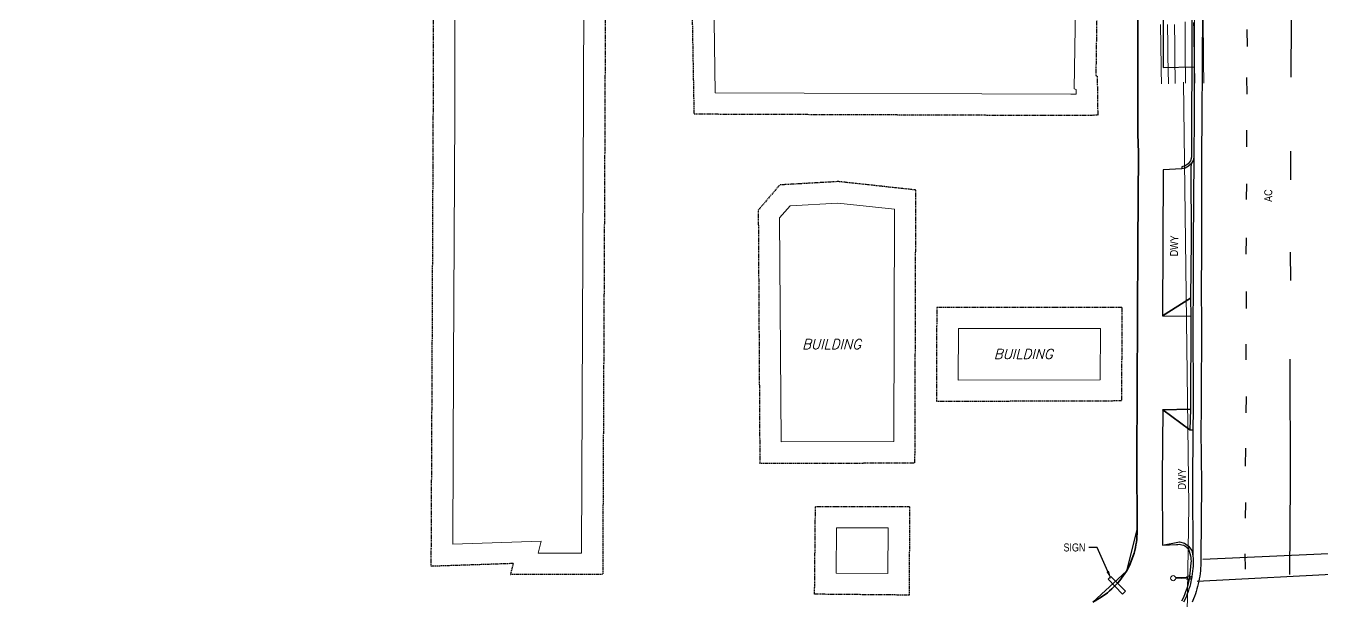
# Model space of a CAD drawing. Header units: feet. Extents: x 6430745 to 6432191, y 1887663 to 1888575.
# Drawn here: x 6430924.9 to 6431228.5, y 1887993.5 to 1888128.3 of the extents above; entities that cross this region are included whole.
import ezdxf
from ezdxf import colors
from ezdxf.entities.mleader import LeaderData, LeaderLine
from ezdxf.lldxf.tags import DXFTag
from ezdxf.math import Vec2, Vec3

# ---------------------------------------------------------------- set-up
doc = ezdxf.new("R2010")
doc.units = ezdxf.units.FT
doc.header["$MEASUREMENT"] = 0
doc.linetypes.add('DASHED2', pattern=[0.375, 0.25, -0.125])
doc.layers.get('0').update_dxf_attribs({"color": 253})
for name, color, linetype, lineweight in [('V-ANNO-TEXT', 2, 'Continuous', 30), ('VF-BLDG-OVHD-LINE-', 253, 'DASHED2', 25), ('VF-COMM-OVHD-LINE-3D', 253, 'OVERHEADCOMM', 15), ('VF-ELEC-OVHD-LINE-3D', 253, 'OVERHEADELECTRIC', 15), ('VF-ROAD-DRIV-LINE-', 253, 'Continuous', 35), ('VF-ROAD-STRP-WHIT-LINE-', 253, 'Continuous', 25), ('VF-TINN-DSRF-BNDY-', 253, 'Continuous', 25), ('VF-TOPO-CONC-EDGE-LINE-', 253, 'Continuous', 25), ('VF-TOPO-CONC-GTFL-LINE-', 253, 'Continuous', 25), ('VF-TOPO-CONC-LIPG-LINE-', 253, 'Continuous', 25), ('VF-TOPO-CONC-TBCB-LINE-', 253, 'Continuous', 25), ('VF-TOPO-CONC-TBWK-LINE-', 253, 'Continuous', 35), ('VF-TOPO-TEXT-', 253, 'Continuous', 25), ('VN-ELEC-STLT-', 253, 'Continuous', 13)]:
    doc.layers.add(name, color=color, linetype=linetype, lineweight=lineweight)
doc.layers.add('V-DETL-VPRT-NPLT-', color=253, linetype='Continuous', lineweight=13, plot=False)
doc.styles.add('CG-Boundary', font='simplex.shx', dxfattribs={"oblique": 15, "height": 0.115})
doc.styles.add('NCS1-Anno', font='arial.ttf', dxfattribs={"width": 0.8, "height": 0.1})
doc.styles.get("Standard").update_dxf_attribs({"font": 'arial.ttf'})
tags = doc.linetypes.add('OVERHEADCOMM', pattern='A,1,-0.03,["OC",Standard,S=0.08,R=0,X=0,Y=-0.04],-0.16,1', length=2.19).pattern_tags.tags
tags[6] = DXFTag(74, 10)
tags = doc.linetypes.add('OVERHEADELECTRIC', pattern='A,1,-0.03,["OE",Standard,S=0.08,R=0,X=0,Y=-0.04],-0.16,1', length=2.19).pattern_tags.tags
tags[6] = DXFTag(74, 10)

# ---------------------------------------------------------------- blocks, each defined once
blk = doc.blocks.new('electric street light-Street Light')
at = {"color": 0}
for p, q in [((-0.079, 0.753), (-0.149, 0.753)), ((-0.04, 0.821), (-0.074, 0.881)), ((-0.04, 0.684), (-0.074, 0.624)), ((-0.028, 0.115), (-0.012, 0.674)), ((0.028, 0.115), (0.012, 0.674)), ((0.04, 0.821), (0.074, 0.881)), ((0.04, 0.684), (0.074, 0.624)), ((0.079, 0.753), (0.149, 0.753))]:
    blk.add_line(p, q, dxfattribs=at)
for centre, radius in [((0, 0.753), 0.0792), ((0, 0), 0.119)]:
    blk.add_circle(centre, radius, dxfattribs=at)

msp = doc.modelspace()

# ---------------------------------------------------------------- linework, layer by layer
at = {"layer": 'V-DETL-VPRT-NPLT-', "flags": 128}
for points in [[(6431025.7, 1888205.34), (6431025.77, 1888208.42), (6431042.87, 1888201.73), (6431043.75, 1888203.83), (6431046.8, 1888202.6), (6431045.88, 1888200.42), (6431055.79, 1888196.45), (6431055.76, 1888185.74), (6431055.71, 1888162.15), (6431055.56, 1888111.1), (6431055.05, 1888004.75), (6431044.91, 1888004.74), (6431045.62, 1888007.56), (6431024.9, 1888006.86), (6431025.11, 1888049.2), (6431025.37, 1888107.8), (6431025.41, 1888153.17)], [(6431101.81, 1888030.85), (6431128.19, 1888030.92), (6431128.37, 1888085.37), (6431115.11, 1888086.81), (6431103.92, 1888086.17), (6431101.48, 1888083.3)], [(6431143.34, 1888057.38), (6431176.61, 1888057.38), (6431176.58, 1888045.42), (6431143.31, 1888045.3)], [(6431114.83, 1888010.68), (6431126.89, 1888010.67), (6431126.82, 1887999.99), (6431114.72, 1888000.1)]]:
    msp.add_lwpolyline(points, close=True, dxfattribs=at)
msp.add_lwpolyline([(6431085.37, 1888185.58), (6431085.49, 1888194.28), (6431108.81, 1888184.07), (6431109.22, 1888184.9), (6431116.13, 1888181.79), (6431115.79, 1888180.97), (6431170.74, 1888156.14), (6431170.74, 1888149.8), (6431173.2, 1888149.8), (6431173.19, 1888147.04), (6431170.99, 1888146.96), (6431170.49, 1888113.57), (6431170.9, 1888113.37), (6431170.92, 1888112.29), (6431169.65, 1888112.28), (6431086.4, 1888112.59), (6431085.37, 1888185.58)], dxfattribs=at)
at = {"layer": 'VF-BLDG-OVHD-LINE-', "flags": 128}
for points in [[(6431020.71, 1888205.41), (6431020.91, 1888215.69), (6431040.13, 1888208.17), (6431041.04, 1888210.36), (6431043.67, 1888209.25), (6431053.38, 1888205.34), (6431052.46, 1888203.17), (6431060.81, 1888199.83), (6431060.76, 1888185.72), (6431060.71, 1888162.14), (6431060.56, 1888111.08), (6431060.03, 1887999.75), (6431038.48, 1887999.74), (6431039.14, 1888002.34), (6431019.88, 1888001.69), (6431020.11, 1888049.22), (6431020.37, 1888107.81), (6431020.41, 1888153.18), (6431020.71, 1888205.41)], [(6431109.87, 1888015.68), (6431131.93, 1888015.67), (6431131.79, 1887994.94), (6431109.67, 1887995.15), (6431109.87, 1888015.68)]]:
    msp.add_lwpolyline(points, close=True, dxfattribs=at)
for points in [[(6431080.38, 1888185.65), (6431080.59, 1888201.89), (6431106.47, 1888190.56), (6431106.9, 1888191.43), (6431122.63, 1888184.35), (6431122.28, 1888183.53), (6431175.74, 1888159.37), (6431175.74, 1888154.79), (6431178.23, 1888154.78), (6431178.16, 1888142.21), (6431175.92, 1888142.13), (6431175.54, 1888116.67), (6431175.86, 1888116.51), (6431175.99, 1888107.37), (6431169.68, 1888107.28), (6431081.49, 1888107.61), (6431080.07, 1888185.69), (6431080.38, 1888185.65)], [(6431096.78, 1888025.83), (6431133.18, 1888025.93), (6431133.39, 1888089.85), (6431115.24, 1888091.83), (6431101.5, 1888091.04), (6431096.47, 1888085.13), (6431096.84, 1888025.77)], [(6431138.29, 1888062.38), (6431181.62, 1888062.38), (6431181.57, 1888040.43), (6431138.29, 1888040.29), (6431138.35, 1888062.32)]]:
    msp.add_lwpolyline(points, dxfattribs=at)
at = {"layer": 'VF-COMM-OVHD-LINE-3D'}
msp.add_polyline3d([(6431198.45, 1888129.1, 714.34), (6431198.47, 1888127.46, 714.39), (6431198.5, 1888125.82, 714.43), (6431198.53, 1888124.19, 714.47), (6431198.56, 1888122.55, 714.52), (6431198.58, 1888120.91, 714.58), (6431198.61, 1888119.27, 714.63), (6431198.62, 1888117.63, 714.75), (6431198.63, 1888116.63, 714.82)], dxfattribs=at)
at = {"layer": 'VF-ELEC-OVHD-LINE-3D', "ltscale": 0.6}
msp.add_lwpolyline([(6431194.23, 1887813.63), (6431197.3, 1888015.75), (6431196.06, 1888115.1)], dxfattribs=at)
at = {"layer": 'VF-ELEC-OVHD-LINE-3D'}
for points in [[(6431196.43, 1888129.25, 738.8), (6431196.45, 1888127.61, 738.88), (6431196.46, 1888125.98, 738.97), (6431196.47, 1888124.34, 739.04), (6431196.49, 1888122.7, 739.11), (6431196.5, 1888121.06, 739.21), (6431196.5, 1888119.42, 739.31), (6431196.52, 1888117.78, 739.39), (6431196.54, 1888116.15, 739.46), (6431196.56, 1888114.87, 739.52)], [(6431198.64, 1888129.93, 738.62), (6431198.67, 1888124.73, 738.93), (6431198.69, 1888119.53, 739.2), (6431198.71, 1888114.88, 739.45)], [(6431200.69, 1888129.68, 738.51), (6431200.72, 1888128.04, 738.61), (6431200.72, 1888126.4, 738.74), (6431200.73, 1888124.77, 738.85), (6431200.75, 1888123.13, 738.98), (6431200.76, 1888121.5, 739.1), (6431200.77, 1888119.86, 739.21), (6431200.79, 1888118.22, 739.33), (6431200.8, 1888116.59, 739.42), (6431200.82, 1888114.95, 739.49), (6431200.82, 1888114.91, 739.49)], [(6431190.68, 1888128.6, 734.61), (6431190.7, 1888126.96, 734.65), (6431190.73, 1888125.33, 734.74), (6431190.77, 1888123.69, 734.82), (6431190.79, 1888122.05, 734.89), (6431190.81, 1888120.41, 734.99), (6431190.84, 1888118.77, 735.05), (6431190.87, 1888117.13, 735.11), (6431190.91, 1888115.5, 735.16), (6431190.93, 1888114.74, 735.18)], [(6431192.32, 1888128.62, 734.64), (6431192.34, 1888126.98, 734.71), (6431192.37, 1888125.34, 734.77), (6431192.37, 1888123.7, 734.85), (6431192.4, 1888122.06, 734.96), (6431192.44, 1888120.43, 735.05), (6431192.45, 1888118.79, 735.11), (6431192.47, 1888117.15, 735.19), (6431192.53, 1888115.51, 735.2), (6431192.55, 1888114.73, 735.2)], [(6431193.99, 1888128.64, 734.74), (6431194, 1888127, 734.82), (6431194.02, 1888125.36, 734.9), (6431194.04, 1888123.72, 734.94), (6431194.04, 1888122.08, 735.03), (6431194.08, 1888120.45, 735.1), (6431194.08, 1888118.81, 735.19), (6431194.09, 1888117.17, 735.23), (6431194.14, 1888115.53, 735.21), (6431194.16, 1888114.8, 735.21)]]:
    msp.add_polyline3d(points, dxfattribs=at)
at = {"layer": 'VF-ROAD-DRIV-LINE-', "flags": 128}
for points in [[(6431191.17, 1888060.36), (6431197.7, 1888064.51)], [(6431197.72, 1888038.53), (6431191.23, 1888038.32), (6431197.59, 1888033.63), (6431198.25, 1888033.59)]]:
    msp.add_lwpolyline(points, dxfattribs=at)
at = {"layer": 'VF-ROAD-STRP-WHIT-LINE-'}
for p, q in [((6431211.05, 1888123.52), (6431210.95, 1888127.45)), ((6431211, 1888112.32), (6431210.92, 1888116.23)), ((6431210.92, 1888099.95), (6431210.88, 1888103.87)), ((6431221.18, 1888092.26), (6431221.22, 1888098.98)), ((6431210.81, 1888087.63), (6431210.89, 1888091.31)), ((6431210.78, 1888074.8), (6431210.86, 1888078.64)), ((6431221.24, 1888068.65), (6431221.11, 1888075.29)), ((6431210.84, 1888062.13), (6431210.82, 1888066.11)), ((6431210.72, 1888050.08), (6431210.77, 1888053.75)), ((6431210.75, 1888037.67), (6431210.84, 1888041.46)), ((6431210.63, 1888025.15), (6431210.66, 1888029.35)), ((6431210.59, 1888012.94), (6431210.67, 1888016.68)), ((6431200.64, 1888003.35), (6431241.08, 1888005.21)), ((6431210.62, 1888001), (6431210.54, 1888004.63)), ((6431274, 1888001.97), (6431199.24, 1887998.15))]:
    msp.add_line(p, q, dxfattribs=at)
at = {"layer": 'VF-ROAD-STRP-WHIT-LINE-', "flags": 128}
for points in [[(6431221.26, 1888116.32), (6431221.46, 1888142.82), (6431221.46, 1888168.45)], [(6431220.95, 1887999.74), (6431221.16, 1888021.52), (6431221.09, 1888050.19)]]:
    msp.add_lwpolyline(points, dxfattribs=at)
at = {"layer": 'VF-TINN-DSRF-BNDY-', "flags": 128}
msp.add_lwpolyline([(6430915.6, 1888270.49), (6430926.6, 1888266.96), (6430925.8, 1888264.37), (6430926.88, 1888263.35), (6430938.91, 1888259), (6430955.6, 1888253.58), (6430970.86, 1888248.49), (6430980.3, 1888245.48), (6430987.1, 1888242.99), (6431002.32, 1888237.87), (6431087.53, 1888211.34), (6431127.49, 1888197.32), (6431174.97, 1888179.31), (6431179.31, 1888181.57), (6431185.81, 1888177.79), (6431185.75, 1888160.32), (6431185.41, 1888142.84), (6431185.41, 1888102.95), (6431185.51, 1888098.64), (6431185.34, 1888076.99), (6431185.13, 1888026.39), (6431185.2, 1888010.65), (6431182.7, 1888000.56), (6431174.82, 1887993.31)], dxfattribs=at)
at = {"layer": 'VF-TOPO-CONC-EDGE-LINE-', "flags": 128}
for points in [[(6431198.64, 1888133.02), (6431191.33, 1888132.9), (6431191.3, 1888118.59), (6431198.57, 1888118.69)], [(6431198.55, 1888106.94), (6431198.53, 1888097.58), (6431198.32, 1888096.74), (6431197.88, 1888096), (6431197.26, 1888095.41), (6431196.5, 1888095.01), (6431195.66, 1888094.83), (6431191.35, 1888094.59), (6431191.17, 1888060.36), (6431197.79, 1888060.32)], [(6431191.23, 1888038.32), (6431191.08, 1888022.59), (6431191.16, 1888006.67), (6431194.4, 1888006.78)], [(6431191.16, 1888006.67), (6431195.14, 1888007.44), (6431196.29, 1888007.13), (6431197.27, 1888006.44), (6431197.99, 1888005.39), (6431198.28, 1888004.15)], [(6431179.03, 1887999.32), (6431182.49, 1887995.87), (6431181.76, 1887995.17), (6431178.42, 1887998.66), (6431179.02, 1887999.29)]]:
    msp.add_lwpolyline(points, dxfattribs=at)
at = {"layer": 'VF-TOPO-CONC-GTFL-LINE-'}
msp.add_line((6431198.57, 1888118.69), (6431198.55, 1888106.94), dxfattribs=at)
at = {"layer": 'VF-TOPO-CONC-GTFL-LINE-', "flags": 128}
msp.add_lwpolyline([(6431198.53, 1888097.58), (6431198.34, 1888077.18), (6431198.32, 1888064.9), (6431198.29, 1888060.38), (6431198.34, 1888038.52), (6431198.25, 1888033.59), (6431198.2, 1888020.88), (6431198.28, 1888004.15), (6431198.31, 1888003.55), (6431198.33, 1888002.95), (6431198.33, 1888002.35), (6431198.31, 1888001.74), (6431198.27, 1888001.14), (6431198.21, 1888000.53), (6431198.14, 1887999.93), (6431198.05, 1887999.33), (6431197.95, 1887998.73), (6431197.82, 1887998.14), (6431197.68, 1887997.55), (6431197.53, 1887996.97), (6431197.36, 1887996.39), (6431197.17, 1887995.81), (6431196.96, 1887995.25), (6431196.74, 1887994.69), (6431196.43, 1887993.97), (6431196.08, 1887993.27)], dxfattribs=at)
at = {"layer": 'VF-TOPO-CONC-LIPG-LINE-', "flags": 128}
for points in [[(6431200.53, 1888133.04), (6431200.44, 1888118.46), (6431200.4, 1888107.52)], [(6431200.4, 1888107.52), (6431200.29, 1888097.51), (6431200.29, 1888077.33), (6431200.22, 1888064.77), (6431200.27, 1888060.34), (6431200.23, 1888038.54), (6431200.14, 1888033.5), (6431200.3, 1888021), (6431200.15, 1888003.68), (6431200.16, 1888003.07), (6431200.15, 1888002.46), (6431200.13, 1888001.85), (6431200.09, 1888001.23), (6431200.03, 1888000.62), (6431199.96, 1888000.01), (6431199.88, 1887999.4), (6431199.78, 1887998.79), (6431199.66, 1887998.19), (6431199.53, 1887997.59), (6431199.38, 1887996.99), (6431199.22, 1887996.4), (6431199.05, 1887995.81), (6431198.86, 1887995.23), (6431198.66, 1887994.65), (6431198.44, 1887994.08), (6431198.1, 1887993.26)]]:
    msp.add_lwpolyline(points, dxfattribs=at)
at = {"layer": 'VF-TOPO-CONC-TBCB-LINE-', "flags": 128}
for points in [[(6431197.99, 1888132.97), (6431197.99, 1888118.71), (6431197.97, 1888107.23)], [(6431197.97, 1888107.23), (6431197.91, 1888097.58), (6431197.69, 1888096.73), (6431197.18, 1888096.01), (6431196.49, 1888095.53), (6431195.68, 1888095.31), (6431195.66, 1888094.83)], [(6431197.88, 1888096), (6431197.81, 1888095.1), (6431197.85, 1888078.05), (6431197.7, 1888064.51), (6431197.79, 1888060.32), (6431197.72, 1888038.53), (6431197.59, 1888033.63)], [(6431194.4, 1888006.78), (6431194.72, 1888006.84), (6431195.05, 1888006.85), (6431195.39, 1888006.82), (6431195.72, 1888006.75), (6431196.04, 1888006.65), (6431196.35, 1888006.51), (6431196.63, 1888006.33), (6431196.88, 1888006.13), (6431197.06, 1888005.93), (6431197.21, 1888005.71), (6431197.33, 1888005.47), (6431197.43, 1888005.22), (6431197.59, 1888004.69), (6431197.72, 1888004.16), (6431197.8, 1888003.75), (6431197.83, 1888003.33), (6431197.84, 1888002.9), (6431197.82, 1888002.48), (6431197.64, 1888000.77), (6431197.57, 1888000.09), (6431197.48, 1887999.41), (6431197.38, 1887998.73), (6431197.25, 1887998.05), (6431197.06, 1887997.27), (6431196.83, 1887996.5), (6431196.58, 1887995.74), (6431196.29, 1887994.99), (6431195.97, 1887994.26), (6431195.61, 1887993.54)]]:
    msp.add_lwpolyline(points, dxfattribs=at)
at = {"layer": 'VF-TOPO-CONC-TBWK-LINE-', "flags": 128}
for points in [[(6431185.13, 1888193.53), (6431179.31, 1888181.57), (6431185.81, 1888177.79), (6431185.75, 1888160.32), (6431185.41, 1888142.84), (6431185.41, 1888102.95), (6431185.51, 1888098.64)], [(6431185.51, 1888098.64), (6431185.34, 1888076.99), (6431185.13, 1888026.39), (6431185.2, 1888010.65), (6431185.22, 1888010), (6431185.21, 1888009.35), (6431185.18, 1888008.69), (6431185.12, 1888008.03), (6431185.04, 1888007.38), (6431184.94, 1888006.72), (6431184.81, 1888006.07), (6431184.67, 1888005.43), (6431184.49, 1888004.79), (6431184.3, 1888004.15), (6431184.09, 1888003.53), (6431183.85, 1888002.91), (6431183.6, 1888002.3), (6431183.32, 1888001.71), (6431183.02, 1888001.13), (6431182.7, 1888000.56), (6431182.35, 1887999.99), (6431181.97, 1887999.43), (6431181.57, 1887998.89), (6431181.15, 1887998.36), (6431180.71, 1887997.84), (6431180.25, 1887997.34), (6431179.77, 1887996.85), (6431179.28, 1887996.39), (6431178.76, 1887995.94), (6431178.24, 1887995.5), (6431177.69, 1887995.09), (6431177.14, 1887994.69), (6431176.57, 1887994.32), (6431176, 1887993.96), (6431175.41, 1887993.62), (6431174.82, 1887993.31)]]:
    msp.add_lwpolyline(points, dxfattribs=at)

# ---------------------------------------------------------------- block references
at = {"layer": 'VN-ELEC-STLT-', "linetype": 'Continuous', "lineweight": -3, "xscale": 4.999989986419678, "yscale": 4.999989986419678, "rotation": 271.1539163530343}
msp.add_blockref('electric street light-Street Light', (6431193.65, 1887998.91), dxfattribs=at)

# ---------------------------------------------------------------- texts
at = {"layer": 'V-ANNO-TEXT', "char_height": 1.875, "width": 22.5085, "attachment_point": 1, "rotation": 89.2085, "style": 'NCS1-Anno'}
for s, insert in [('AC', (6431214.96, 1888087.1)), ('DWY', (6431192.91, 1888074.34)), ('DWY', (6431194.75, 1888019.71))]:
    msp.add_mtext(s, dxfattribs=dict(at, insert=insert))
at = {"layer": 'VF-TOPO-TEXT-', "char_height": 2.3, "width": 40.9716, "attachment_point": 1, "style": 'CG-Boundary'}
for insert in [(6431106.75, 1888054.88), (6431151.66, 1888052.59)]:
    msp.add_mtext('BUILDING', dxfattribs=dict(at, insert=insert))

# ---------------------------------------------------------------- leaders
at = {"layer": 'V-ANNO-TEXT'}
ml = msp.add_multileader_mtext('Standard', dxfattribs=at)
ml.set_content('SIGN', color=256, style='NCS1-Anno')
ml.set_leader_properties()
ml.build(insert=Vec2(0, 0))
ml.multileader.update_dxf_attribs({"dogleg_length": 0.1, "arrow_head_size": 2, "scale": 20})
ctx = ml.context
ctx.base_point, ctx.scale, ctx.char_height, ctx.arrow_head_size, ctx.landing_gap_size, ctx.plane_origin = Vec3(6431167.43, 1888006.1), 20, 1.875, 2, 0.8, Vec3(6431137.6, 1888007.6)
ctx.text_align_type = 2
notes = []
notes.append((ctx, [(0, (1, 1, 0), (6431175.89, 1888006.1), (-1, 0), 2, [(0, [(6431179.12, 1887998.67)], 0, [])])]))
ctx.mtext.insert, ctx.mtext.width, ctx.mtext.alignment, ctx.mtext.flow_direction = Vec3(6431173.09, 1888007.05), 6.0379, 3, 5
for ctx, leaders in notes:
    for number, flags, end, landing, length, lines in leaders:
        leader = LeaderData()
        leader.index, (leader.has_last_leader_line, leader.has_dogleg_vector, leader.attachment_direction) = number, flags
        leader.last_leader_point, leader.dogleg_vector, leader.dogleg_length = Vec3(end), Vec3(landing), length
        for number, points, colour, breaks in lines:
            line = LeaderLine()
            line.index, line.vertices, line.color, line.breaks = number, Vec3.list(points), colors.encode_raw_color(colour), breaks
            leader.lines.append(line)
        ctx.leaders.append(leader)

doc.saveas('drawing.dxf')
